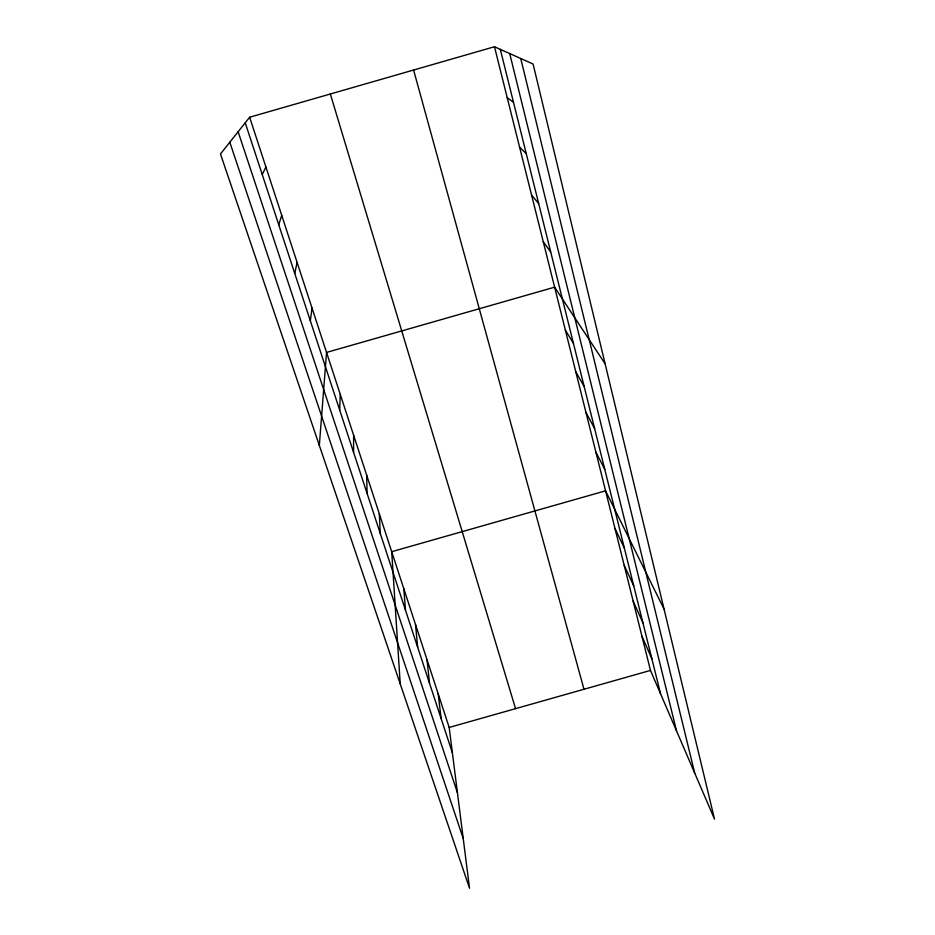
<?xml version="1.0" encoding="UTF-8"?>
<svg xmlns="http://www.w3.org/2000/svg" width="935" height="935" viewBox="0 0 935 935"><rect width="100%" height="100%" fill="white"/><g stroke="black" fill="none" stroke-linecap="round" stroke-linejoin="round"><path stroke-width="1.4" d="M353.57 452.318L353.629 435.254M339.697 410.126L340.27 394.395M319.338 445.411L326.549 352.437L554.619 287.185L605.12 363.82M310.326 320.798L312.033 308.024M294.77 273.488L297.096 262.361M278.747 224.762L281.727 215.377M262.244 174.553L265.926 167.014M249.645 117.237L220.485 153.959L469.522 888.25L449.174 727.453L249.645 117.237L494.475 46.75L533.09 64.024L714.515 819.13L650.491 670.418L494.475 46.75M449.174 727.453L650.491 670.418M507.214 97.649L513.49 102.324M519.579 147.076L526.265 153.691M531.583 195.099L538.665 203.549M543.27 241.791L550.703 251.959M565.348 330.067L573.424 343.344M575.796 371.826L584.165 386.506M585.976 412.51L594.602 428.522M595.887 452.166L604.781 469.428M664.049 609.094L605.564 490.828L391.707 551.697L400.227 683.929M614.996 528.52L624.335 548.085M624.194 565.301L633.743 585.918M633.17 601.193L642.918 622.815M641.936 636.221L651.859 658.789M229.8 142.225L463.234 838.578M238.133 131.73L457.449 792.798M245.227 122.801L452.388 752.827M330.347 94.003L515.547 708.648M413.597 70.031L583.989 689.259M500.33 49.368L660.589 693.887M509.715 53.564L676.508 730.843M520.76 58.508L694.728 773.175M438.223 693.98L441.098 718.512M427.014 659.701L429.539 683.333M415.537 624.58L417.676 647.265M403.768 588.582L405.509 610.274M379.329 513.864L380.229 533.371M366.649 475.062L367.081 493.388"/></g></svg>
